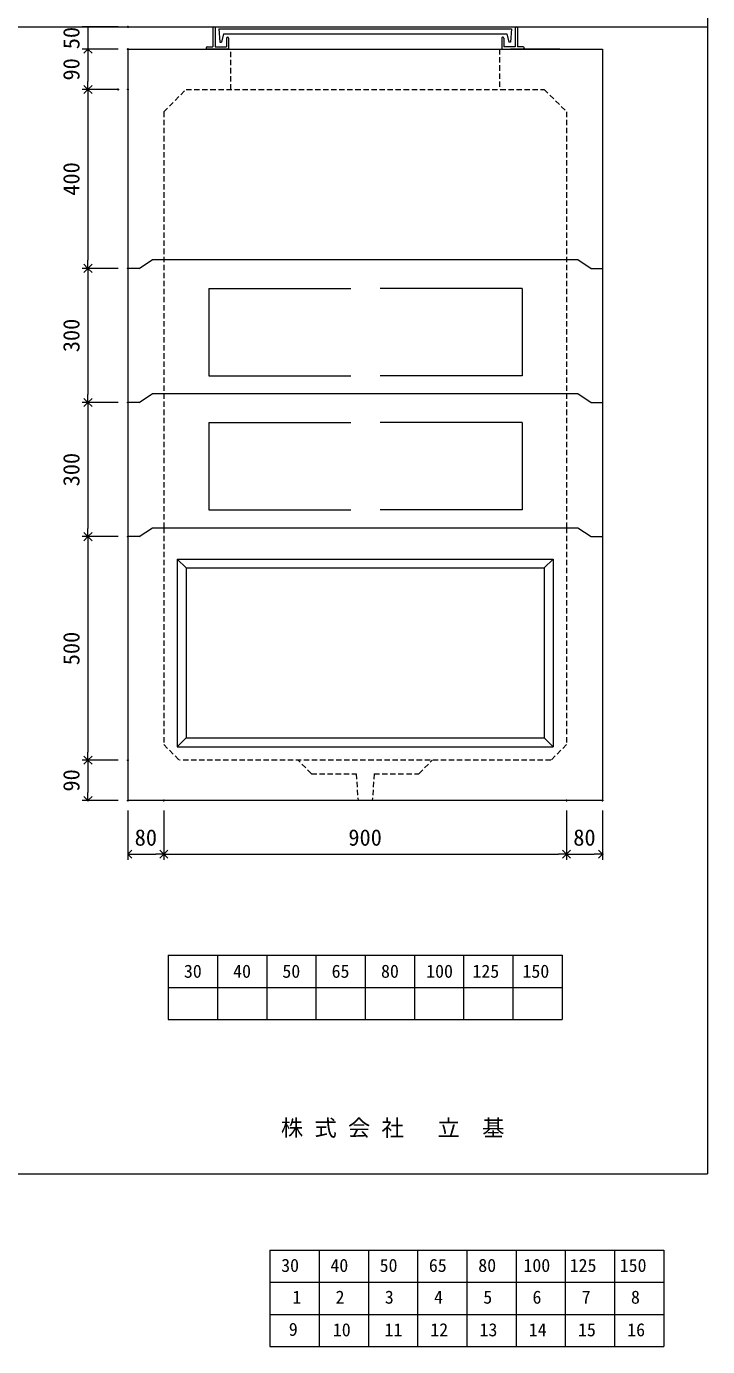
# Model space of a CAD drawing. Units: millimetres, scale not verified. Extents: x -4890 to 18490, y -2331 to 2331.
# Drawn here: x 3368 to 4890, y -2331 to 622 of the extents above; entities that cross this region are included whole.
import ezdxf
from ezdxf.enums import TextEntityAlignment as Align

# ---------------------------------------------------------------- set-up
doc = ezdxf.new("R2010")
doc.units = ezdxf.units.MM
doc.header["$LTSCALE"] = 10
doc.header["$PDMODE"] = 32
doc.header["$PDSIZE"] = 2
doc.linetypes.add('DASHED1', pattern=[1.8, 1.2, -0.6])
doc.linetypes.add('USER2', pattern=[50.8, 31.75, -6.35, 6.35, -6.35])
doc.layers.add('0-1_Defpoints', color=7, linetype='Continuous')
for name, color, linetype, lineweight in [('0-2_waku', 7, 'Continuous', 18), ('0-3_gaikei', 7, 'Continuous', 18), ('0-4_kakure', 7, 'DASHED1', 5), ('0-5_sunpou', 7, 'Continuous', 5), ('0-9_uchigawa', 6, 'Continuous', 18), ('0-B_futa', 3, 'Continuous', 18), ('0-C_GL', 4, 'Continuous', 18), ('0-E_文字１', 7, 'Continuous', 18), ('1-3_uchigawa2', 6, 'USER2', 18), ('1-5_文字２', 7, 'Continuous', 5)]:
    doc.layers.add(name, color=color, linetype=linetype, lineweight=lineweight)
doc.styles.add('ＭＳ ゴシック', font='')
doc.styles.get('ＭＳ ゴシック').set_extended_font_data('MS Gothic')

# ---------------------------------------------------------------- blocks, each defined once
blk = doc.blocks.new('_Open90')
at = {"layer": '0-5_sunpou'}
blk.add_line((0, 0), (-1, 0), dxfattribs=at)
blk.add_lwpolyline([(-0.5, 0.5), (0, 0), (-0.5, -0.5)], dxfattribs=at)
blk = doc.blocks.new('D75')
at = {"layer": '0-1_Defpoints'}
for p in [(5042.32, 1654.36), (4953, 1154.36), (5042.32, 1154.36)]:
    blk.add_point(p, dxfattribs=at)
at = {"layer": '0-5_sunpou'}
for p, q in [((5020.32, 1654.36), (4940, 1654.36)), ((4953, 1636.36), (4953, 1172.36)), ((5020.32, 1154.36), (4940, 1154.36))]:
    blk.add_line(p, q, dxfattribs=at)
at = {"layer": '0-5_sunpou', "xscale": 18, "yscale": 18}
for p, rotation in [((4953, 1654.36), 90), ((4953, 1154.36), 270)]:
    blk.add_blockref('_Open90', p, dxfattribs=dict(at, rotation=rotation))
at = {"layer": '0-5_sunpou', "style": 'ＭＳ ゴシック'}
blk.add_text('500', height=36.66, rotation=90, dxfattribs=at).set_placement((4945, 1366.86), align=Align.BOTTOM_LEFT)
blk = doc.blocks.new('D76')
at = {"layer": '0-1_Defpoints'}
for p in [(5042.32, 1154.36), (4953, 1064.36), (5042.32, 1064.36)]:
    blk.add_point(p, dxfattribs=at)
at = {"layer": '0-5_sunpou'}
for p, q in [((5020.32, 1154.36), (4940, 1154.36)), ((4953, 1136.36), (4953, 1082.36)), ((5020.32, 1064.36), (4940, 1064.36))]:
    blk.add_line(p, q, dxfattribs=at)
at = {"layer": '0-5_sunpou', "xscale": 18, "yscale": 18}
for p, rotation in [((4953, 1154.36), 90), ((4953, 1064.36), 270)]:
    blk.add_blockref('_Open90', p, dxfattribs=dict(at, rotation=rotation))
at = {"layer": '0-5_sunpou', "style": 'ＭＳ ゴシック'}
blk.add_text('90', height=36.66, rotation=90, dxfattribs=at).set_placement((4945, 1084.36), align=Align.BOTTOM_LEFT)
blk = doc.blocks.new('D77')
at = {"layer": '0-1_Defpoints'}
for p in [(5042.32, 1064.36), (5122.32, 1064.36), (5122.32, 944.33)]:
    blk.add_point(p, dxfattribs=at)
at = {"layer": '0-5_sunpou'}
for p, q in [((5042.32, 1042.36), (5042.32, 931.33)), ((5122.32, 1042.36), (5122.32, 931.33)), ((5060.32, 944.33), (5104.32, 944.33))]:
    blk.add_line(p, q, dxfattribs=at)
at = {"layer": '0-5_sunpou', "xscale": 18, "yscale": 18, "rotation": 180}
blk.add_blockref('_Open90', (5042.32, 944.33), dxfattribs=at)
at = {"layer": '0-5_sunpou', "xscale": 18, "yscale": 18}
blk.add_blockref('_Open90', (5122.32, 944.33), dxfattribs=at)
at = {"layer": '0-5_sunpou', "style": 'ＭＳ ゴシック'}
blk.add_text('80', height=36.66, dxfattribs=at).set_placement((5057.32, 952.33), align=Align.BOTTOM_LEFT)
blk = doc.blocks.new('D78')
at = {"layer": '0-1_Defpoints'}
for p in [(5122.32, 1064.36), (6022.32, 1064.36), (6022.32, 944.33)]:
    blk.add_point(p, dxfattribs=at)
at = {"layer": '0-5_sunpou'}
for p, q in [((5122.32, 1042.36), (5122.32, 931.33)), ((6022.32, 1042.36), (6022.32, 931.33)), ((5140.32, 944.33), (6004.32, 944.33))]:
    blk.add_line(p, q, dxfattribs=at)
at = {"layer": '0-5_sunpou', "xscale": 18, "yscale": 18, "rotation": 180}
blk.add_blockref('_Open90', (5122.32, 944.33), dxfattribs=at)
at = {"layer": '0-5_sunpou', "xscale": 18, "yscale": 18}
blk.add_blockref('_Open90', (6022.32, 944.33), dxfattribs=at)
at = {"layer": '0-5_sunpou', "style": 'ＭＳ ゴシック'}
blk.add_text('900', height=36.66, dxfattribs=at).set_placement((5534.82, 952.33), align=Align.BOTTOM_LEFT)
blk = doc.blocks.new('D79')
at = {"layer": '0-1_Defpoints'}
for p in [(6022.32, 1064.36), (6102.32, 1064.36), (6102.32, 944.33)]:
    blk.add_point(p, dxfattribs=at)
at = {"layer": '0-5_sunpou'}
for p, q in [((6022.32, 1042.36), (6022.32, 931.33)), ((6102.32, 1042.36), (6102.32, 931.33)), ((6040.32, 944.33), (6084.32, 944.33))]:
    blk.add_line(p, q, dxfattribs=at)
at = {"layer": '0-5_sunpou', "xscale": 18, "yscale": 18, "rotation": 180}
blk.add_blockref('_Open90', (6022.32, 944.33), dxfattribs=at)
at = {"layer": '0-5_sunpou', "xscale": 18, "yscale": 18}
blk.add_blockref('_Open90', (6102.32, 944.33), dxfattribs=at)
at = {"layer": '0-5_sunpou', "style": 'ＭＳ ゴシック'}
blk.add_text('80', height=36.66, dxfattribs=at).set_placement((6037.32, 952.33), align=Align.BOTTOM_LEFT)
blk = doc.blocks.new('D80')
at = {"layer": '0-1_Defpoints'}
for p in [(5042.32, 2744.36), (4953, 2654.36), (5042.32, 2654.36)]:
    blk.add_point(p, dxfattribs=at)
at = {"layer": '0-5_sunpou'}
for p, q in [((5020.32, 2744.36), (4940, 2744.36)), ((4953, 2726.36), (4953, 2672.36)), ((5020.32, 2654.36), (4940, 2654.36))]:
    blk.add_line(p, q, dxfattribs=at)
at = {"layer": '0-5_sunpou', "xscale": 18, "yscale": 18}
for p, rotation in [((4953, 2744.36), 90), ((4953, 2654.36), 270)]:
    blk.add_blockref('_Open90', p, dxfattribs=dict(at, rotation=rotation))
at = {"layer": '0-5_sunpou', "style": 'ＭＳ ゴシック'}
blk.add_text('90', height=36.66, rotation=90, dxfattribs=at).set_placement((4945, 2674.36), align=Align.BOTTOM_LEFT)
blk = doc.blocks.new('D81')
at = {"layer": '0-1_Defpoints'}
for p in [(5020.32, 2654.36), (4953, 2254.36), (5042.32, 2254.36)]:
    blk.add_point(p, dxfattribs=at)
at = {"layer": '0-5_sunpou'}
for p, q in [((4998.32, 2654.36), (4940, 2654.36)), ((4953, 2636.36), (4953, 2272.36)), ((5020.32, 2254.36), (4940, 2254.36))]:
    blk.add_line(p, q, dxfattribs=at)
at = {"layer": '0-5_sunpou', "xscale": 18, "yscale": 18}
for p, rotation in [((4953, 2654.36), 90), ((4953, 2254.36), 270)]:
    blk.add_blockref('_Open90', p, dxfattribs=dict(at, rotation=rotation))
at = {"layer": '0-5_sunpou', "style": 'ＭＳ ゴシック'}
blk.add_text('400', height=36.66, rotation=90, dxfattribs=at).set_placement((4945, 2416.86), align=Align.BOTTOM_LEFT)
blk = doc.blocks.new('D82')
at = {"layer": '0-1_Defpoints'}
for p in [(5042.32, 2254.36), (4953, 1954.36), (5042.32, 1954.36)]:
    blk.add_point(p, dxfattribs=at)
at = {"layer": '0-5_sunpou'}
for p, q in [((5020.32, 2254.36), (4940, 2254.36)), ((4953, 2236.36), (4953, 1972.36)), ((5020.32, 1954.36), (4940, 1954.36))]:
    blk.add_line(p, q, dxfattribs=at)
at = {"layer": '0-5_sunpou', "xscale": 18, "yscale": 18}
for p, rotation in [((4953, 2254.36), 90), ((4953, 1954.36), 270)]:
    blk.add_blockref('_Open90', p, dxfattribs=dict(at, rotation=rotation))
at = {"layer": '0-5_sunpou', "style": 'ＭＳ ゴシック'}
blk.add_text('300', height=36.66, rotation=90, dxfattribs=at).set_placement((4945, 2066.86), align=Align.BOTTOM_LEFT)
blk = doc.blocks.new('D83')
at = {"layer": '0-1_Defpoints'}
for p in [(5042.32, 1954.36), (4953, 1654.36), (5042.32, 1654.36)]:
    blk.add_point(p, dxfattribs=at)
at = {"layer": '0-5_sunpou'}
for p, q in [((5020.32, 1954.36), (4940, 1954.36)), ((4953, 1936.36), (4953, 1672.36)), ((5020.32, 1654.36), (4940, 1654.36))]:
    blk.add_line(p, q, dxfattribs=at)
at = {"layer": '0-5_sunpou', "xscale": 18, "yscale": 18}
for p, rotation in [((4953, 1954.36), 90), ((4953, 1654.36), 270)]:
    blk.add_blockref('_Open90', p, dxfattribs=dict(at, rotation=rotation))
at = {"layer": '0-5_sunpou', "style": 'ＭＳ ゴシック'}
blk.add_text('300', height=36.66, rotation=90, dxfattribs=at).set_placement((4945, 1766.86), align=Align.BOTTOM_LEFT)
blk = doc.blocks.new('D44')
at = {"layer": '0-1_Defpoints'}
for p in [(5042.32, 2794.36), (4953, 2744.36), (5042.32, 2744.36)]:
    blk.add_point(p, dxfattribs=at)
at = {"layer": '0-5_sunpou'}
for p, q in [((5020.32, 2794.36), (4940, 2794.36)), ((4953, 2794.36), (4953, 2744.36)), ((5020.32, 2744.36), (4940, 2744.36))]:
    blk.add_line(p, q, dxfattribs=at)
at = {"layer": '0-5_sunpou', "style": 'ＭＳ ゴシック'}
blk.add_text('50', height=36.66, rotation=90, dxfattribs=at).set_placement((4945, 2744.36), align=Align.BOTTOM_LEFT)

msp = doc.modelspace()

# ---------------------------------------------------------------- linework, layer by layer
at = {"layer": '0-2_waku'}
for p, q in [((3685.32, -1455.43), (3685.32, -1599.43)), ((3685.32, -1455.43), (3685.32, -1599.43)), ((3685.32, -1455.43), (3685.32, -1599.43)), ((3685.32, -1455.43), (3685.32, -1599.43)), ((3685.32, -1455.43), (4565.32, -1455.43)), ((3795.32, -1455.43), (3795.32, -1599.43)), ((3905.32, -1455.43), (3905.32, -1599.43)), ((3905.32, -1455.43), (3905.32, -1599.43)), ((4015.32, -1455.43), (4015.32, -1599.43)), ((4125.32, -1455.43), (4125.32, -1599.43)), ((4235.32, -1455.43), (4235.32, -1599.43)), ((4345.32, -1455.43), (4345.32, -1599.43)), ((4455.32, -1455.43), (4455.32, -1599.43)), ((4565.32, -1455.43), (4565.32, -1599.43)), ((3685.32, -1527.43), (4565.32, -1527.43)), ((3685.32, -1599.43), (4565.32, -1599.43)), ((-1229.68, -1944.43), (4890.32, -1944.43)), ((-1229.68, -1944.43), (4890.32, -1944.43))]:
    msp.add_line(p, q, dxfattribs=at)
msp.add_lwpolyline([(-1229.68, 2330.57), (4890.32, 2330.57), (4890.32, -1944.43)], dxfattribs=at)
at = {"layer": '0-3_gaikei'}
for p, q in [((3595.32, 570.57), (4655.32, 570.57)), ((3595.32, 570.57), (4655.32, 570.57)), ((3595.32, 570.57), (3595.32, -1109.43)), ((3690.32, 570.57), (3800.32, 570.57)), ((3690.32, 570.57), (3800.32, 570.57)), ((3725.32, 570.57), (4525.32, 570.57)), ((4560.32, 570.57), (4450.32, 570.57)), ((4655.32, 570.57), (4655.32, -1109.43)), ((3620.32, 80.57), (3650.32, 100.57)), ((3650.32, 100.57), (4600.32, 100.57)), ((4600.32, 100.57), (4630.32, 80.57)), ((3620.32, 80.57), (3595.32, 80.57)), ((4630.32, 80.57), (4655.32, 80.57)), ((3620.32, -219.43), (3650.32, -199.43)), ((3650.32, -199.43), (4600.32, -199.43)), ((4600.32, -199.43), (4630.32, -219.43)), ((3620.32, -219.43), (3595.32, -219.43)), ((4630.32, -219.43), (4655.32, -219.43)), ((3620.32, -519.43), (3650.32, -499.43)), ((3650.32, -499.43), (4600.32, -499.43)), ((4600.32, -499.43), (4630.32, -519.43)), ((3620.32, -519.43), (3595.32, -519.43)), ((4630.32, -519.43), (4655.32, -519.43)), ((4655.32, -1109.43), (3595.32, -1109.43))]:
    msp.add_line(p, q, dxfattribs=at)
at = {"layer": '0-4_kakure'}
for p, q in [((3825.32, 480.57), (3825.32, 570.57)), ((4425.32, 570.57), (4425.32, 480.57)), ((3675.32, 430.57), (3725.32, 480.57)), ((3725.32, 480.57), (4525.32, 480.57)), ((4525.32, 480.57), (4575.32, 430.57)), ((3675.32, 430.57), (3675.32, -499.43)), ((4575.32, 430.57), (4575.32, -499.43)), ((3675.32, -499.43), (3675.32, -984.43)), ((4575.32, -499.43), (4575.32, -984.43)), ((3675.32, -984.43), (3710.32, -1019.43)), ((4575.32, -984.43), (4540.32, -1019.43)), ((4540.32, -1019.43), (3710.32, -1019.43)), ((4005.32, -1049.43), (3975.32, -1019.43)), ((4245.32, -1049.43), (4275.32, -1019.43)), ((4005.32, -1049.43), (4105.32, -1049.43)), ((4105.32, -1049.43), (4109.32, -1109.43)), ((4145.32, -1049.43), (4141.32, -1109.43)), ((4145.32, -1049.43), (4245.32, -1049.43))]:
    msp.add_line(p, q, dxfattribs=at)
at = {"layer": '0-9_uchigawa'}
for p, q in [((3705.32, -569.43), (3705.32, -989.43)), ((3705.32, -569.43), (4125.32, -569.43)), ((3705.32, -569.43), (3725.32, -589.43)), ((3725.32, -589.43), (3725.32, -969.43)), ((3725.32, -589.43), (4125.32, -589.43)), ((3725.32, -589.43), (4125.32, -589.43)), ((4125.32, -569.43), (4545.32, -569.43)), ((4125.32, -569.43), (4545.32, -569.43)), ((4125.32, -589.43), (4525.32, -589.43)), ((4545.32, -569.43), (4525.32, -589.43)), ((4525.32, -589.43), (4525.32, -969.43)), ((4545.32, -569.43), (4545.32, -989.43)), ((3725.32, -969.43), (3705.32, -989.43)), ((3725.32, -969.43), (4125.32, -969.43)), ((4125.32, -969.43), (4525.32, -969.43)), ((4525.32, -969.43), (4545.32, -989.43)), ((3705.32, -989.43), (4125.32, -989.43)), ((4125.32, -989.43), (4545.32, -989.43))]:
    msp.add_line(p, q, dxfattribs=at)
at = {"layer": '0-B_futa'}
for p, q in [((3787.31, 620.57), (3790.31, 620.57)), ((3790.31, 620.57), (3790.31, 575.57)), ((4460.32, 620.57), (4460.32, 575.57)), ((4460.32, 620.57), (4463.32, 620.57)), ((3785.31, 618.57), (3785.31, 575.57)), ((3798.13, 616.07), (4452.46, 616.07)), ((3798.13, 616.07), (3800.62, 586.07)), ((3808.65, 605.07), (3804.33, 586.07)), ((3808.65, 605.07), (4441.98, 605.07)), ((3815.31, 595.57), (3815.31, 575.57)), ((3817.31, 597.57), (3818.31, 597.57)), ((3820.31, 595.57), (3820.31, 570.57)), ((4430.32, 595.57), (4430.32, 570.57)), ((4433.32, 597.57), (4432.32, 597.57)), ((4435.32, 595.57), (4435.32, 575.57)), ((4441.98, 605.07), (4446.3, 586.07)), ((4452.46, 616.07), (4450.21, 586.07)), ((4465.32, 618.57), (4465.32, 575.57)), ((3770.31, 573.57), (3770.31, 572.57)), ((3772.31, 575.57), (3785.31, 575.57)), ((3820.31, 570.57), (3772.31, 570.57)), ((3790.31, 575.57), (3815.31, 575.57)), ((3800.62, 586.07), (3804.33, 586.07)), ((4430.32, 570.57), (4478.32, 570.57)), ((4460.32, 575.57), (4435.32, 575.57)), ((4450.21, 586.07), (4446.3, 586.07)), ((4478.32, 575.57), (4465.32, 575.57)), ((4480.32, 573.57), (4480.32, 572.57))]:
    msp.add_line(p, q, dxfattribs=at)
for centre, start, end in [((3787.31, 618.57), 90, 180), ((4463.32, 618.57), 0, 90), ((3817.31, 595.57), 90, 180), ((3818.31, 595.57), 0, 90), ((4432.32, 595.57), 90, 180), ((4433.32, 595.57), 0, 90), ((3772.31, 573.57), 90, 180), ((3772.31, 572.57), 180, 270), ((4478.32, 573.57), 0, 90), ((4478.32, 572.57), 270, 0)]:
    msp.add_arc(centre, 2, start, end, dxfattribs=at)
at = {"layer": '0-C_GL'}
for p, q in [((-1229.68, 620.57), (4890.32, 620.57)), ((-1229.63, 620.57), (4890.37, 620.57))]:
    msp.add_line(p, q, dxfattribs=at)
at = {"layer": '1-3_uchigawa2'}
for p, q in [((3776.05, 35.57), (4126.05, 35.57)), ((3776.05, 35.57), (3776.05, -159.43)), ((4476.05, 35.57), (4126.05, 35.57)), ((4476.05, 35.57), (4476.05, -159.43)), ((3776.05, -159.43), (4125.32, -159.43)), ((4476.05, -159.43), (4126.78, -159.43)), ((3776.05, -264.43), (4126.05, -264.43)), ((3776.05, -264.43), (3776.05, -459.43)), ((4476.05, -264.43), (4126.05, -264.43)), ((4476.05, -264.43), (4476.05, -459.43)), ((3776.05, -459.43), (4125.32, -459.43)), ((4476.05, -459.43), (4126.78, -459.43))]:
    msp.add_line(p, q, dxfattribs=at)
at = {"layer": '1-5_文字２'}
for p, q in [((3912.47, -2114.57), (3912.47, -2258.57)), ((3912.47, -2114.57), (3912.47, -2258.57)), ((3912.47, -2114.57), (3912.47, -2258.57)), ((3912.47, -2114.57), (3912.47, -2258.57)), ((3912.47, -2114.57), (4792.47, -2114.57)), ((3912.47, -2114.57), (3912.47, -2258.57)), ((3912.47, -2114.57), (3912.47, -2258.57)), ((3912.47, -2114.57), (3912.47, -2258.57)), ((3912.47, -2114.57), (3912.47, -2258.57)), ((3912.47, -2114.57), (4792.47, -2114.57)), ((4022.47, -2114.57), (4022.47, -2258.57)), ((4022.47, -2114.57), (4022.47, -2258.57)), ((4132.47, -2114.57), (4132.47, -2258.57)), ((4132.47, -2114.57), (4132.47, -2258.57)), ((4132.47, -2114.57), (4132.47, -2258.57)), ((4132.47, -2114.57), (4132.47, -2258.57)), ((4242.47, -2114.57), (4242.47, -2258.57)), ((4242.47, -2114.57), (4242.47, -2258.57)), ((4352.47, -2114.57), (4352.47, -2258.57)), ((4352.47, -2114.57), (4352.47, -2258.57)), ((4462.47, -2114.57), (4462.47, -2258.57)), ((4462.47, -2114.57), (4462.47, -2258.57)), ((4572.47, -2114.57), (4572.47, -2258.57)), ((4572.47, -2114.57), (4572.47, -2258.57)), ((4682.47, -2114.57), (4682.47, -2258.57)), ((4682.47, -2114.57), (4682.47, -2258.57)), ((4792.47, -2114.57), (4792.47, -2258.57)), ((4792.47, -2114.57), (4792.47, -2258.57)), ((3912.47, -2186.57), (4792.47, -2186.57)), ((3912.47, -2186.57), (4792.47, -2186.57)), ((3912.47, -2258.57), (4792.47, -2258.57)), ((3912.47, -2258.57), (4792.47, -2258.57)), ((3912.47, -2258.57), (3912.47, -2330.57)), ((3912.47, -2258.57), (3912.47, -2330.57)), ((3912.47, -2258.57), (3912.47, -2330.57)), ((3912.47, -2258.57), (3912.47, -2330.57)), ((3912.47, -2258.57), (4792.47, -2258.57)), ((3912.47, -2258.57), (3912.47, -2330.57)), ((3912.47, -2258.57), (3912.47, -2330.57)), ((3912.47, -2258.57), (3912.47, -2330.57)), ((3912.47, -2258.57), (3912.47, -2330.57)), ((3912.47, -2258.57), (4792.47, -2258.57)), ((4022.47, -2258.57), (4022.47, -2330.57)), ((4022.47, -2258.57), (4022.47, -2330.57)), ((4132.47, -2258.57), (4132.47, -2330.57)), ((4132.47, -2258.57), (4132.47, -2330.57)), ((4132.47, -2258.57), (4132.47, -2330.57)), ((4132.47, -2258.57), (4132.47, -2330.57)), ((4242.47, -2258.57), (4242.47, -2330.57)), ((4242.47, -2258.57), (4242.47, -2330.57)), ((4352.47, -2258.57), (4352.47, -2330.57)), ((4352.47, -2258.57), (4352.47, -2330.57)), ((4462.47, -2258.57), (4462.47, -2330.57)), ((4462.47, -2258.57), (4462.47, -2330.57)), ((4572.47, -2258.57), (4572.47, -2330.57)), ((4572.47, -2258.57), (4572.47, -2330.57)), ((4682.47, -2258.57), (4682.47, -2330.57)), ((4682.47, -2258.57), (4682.47, -2330.57)), ((4792.47, -2258.57), (4792.47, -2330.57)), ((4792.47, -2258.57), (4792.47, -2330.57)), ((3912.47, -2330.57), (4792.47, -2330.57)), ((3912.47, -2330.57), (4792.47, -2330.57))]:
    msp.add_line(p, q, dxfattribs=at)

# ---------------------------------------------------------------- block references
at = {"layer": '0-5_sunpou'}
for name in ['D44', 'D80', 'D81', 'D82', 'D83', 'D75', 'D76', 'D77', 'D78', 'D79']:
    msp.add_blockref(name, (-1447, -2173.79), dxfattribs=at)

# ---------------------------------------------------------------- texts
at = {"layer": '0-E_文字１', "style": 'ＭＳ ゴシック'}
for s, height, p in [('30', 29.33, (3720.33, -1514.61)), ('40', 29.33, (3830.33, -1514.61)), ('50', 29.33, (3940.33, -1514.61)), ('65', 29.33, (4050.33, -1514.61)), ('80', 29.33, (4160.74, -1514.61)), ('100', 29.33, (4261.61, -1514.61)), ('125', 29.33, (4365, -1514.61)), ('150', 29.33, (4476.76, -1514.61)), ('株 式 会 社 \u3000立\u3000基', 36.66, (3936.85, -1870.79))]:
    msp.add_text(s, height=height, dxfattribs=at).set_placement(p, align=Align.BOTTOM_LEFT)
at = {"layer": '1-5_文字２', "style": 'ＭＳ ゴシック'}
for s, p in [('30', (3937.62, -2172.39)), ('30', (3937.62, -2172.39)), ('40', (4047.62, -2172.39)), ('40', (4047.62, -2172.39)), ('50', (4157.62, -2172.39)), ('50', (4157.62, -2172.39)), ('65', (4267.62, -2172.39)), ('65', (4267.62, -2172.39)), ('80', (4378.03, -2172.39)), ('80', (4378.03, -2172.39)), ('100', (4478.9, -2172.39)), ('100', (4478.9, -2172.39)), ('125', (4582.29, -2172.39)), ('125', (4582.29, -2172.39)), ('150', (4694.05, -2172.39)), ('150', (4694.05, -2172.39)), ('1', (3962.77, -2243.42)), ('2', (4059.2, -2243.42)), ('3', (4169.2, -2243.42)), ('4', (4279.2, -2243.42)), ('5', (4389.2, -2243.42)), ('6', (4499.2, -2243.42)), ('7', (4609.2, -2243.42)), ('8', (4719.2, -2243.42)), ('9', (3954.7, -2315.42)), ('10', (4053.12, -2316.39)), ('11', (4168.61, -2316.39)), ('12', (4270.82, -2316.39)), ('13', (4380.82, -2316.39)), ('14', (4490.82, -2316.39)), ('15', (4600.82, -2316.39)), ('16', (4710.82, -2316.39))]:
    msp.add_text(s, height=29.33, dxfattribs=at).set_placement(p, align=Align.BOTTOM_LEFT)

doc.saveas('drawing.dxf')
